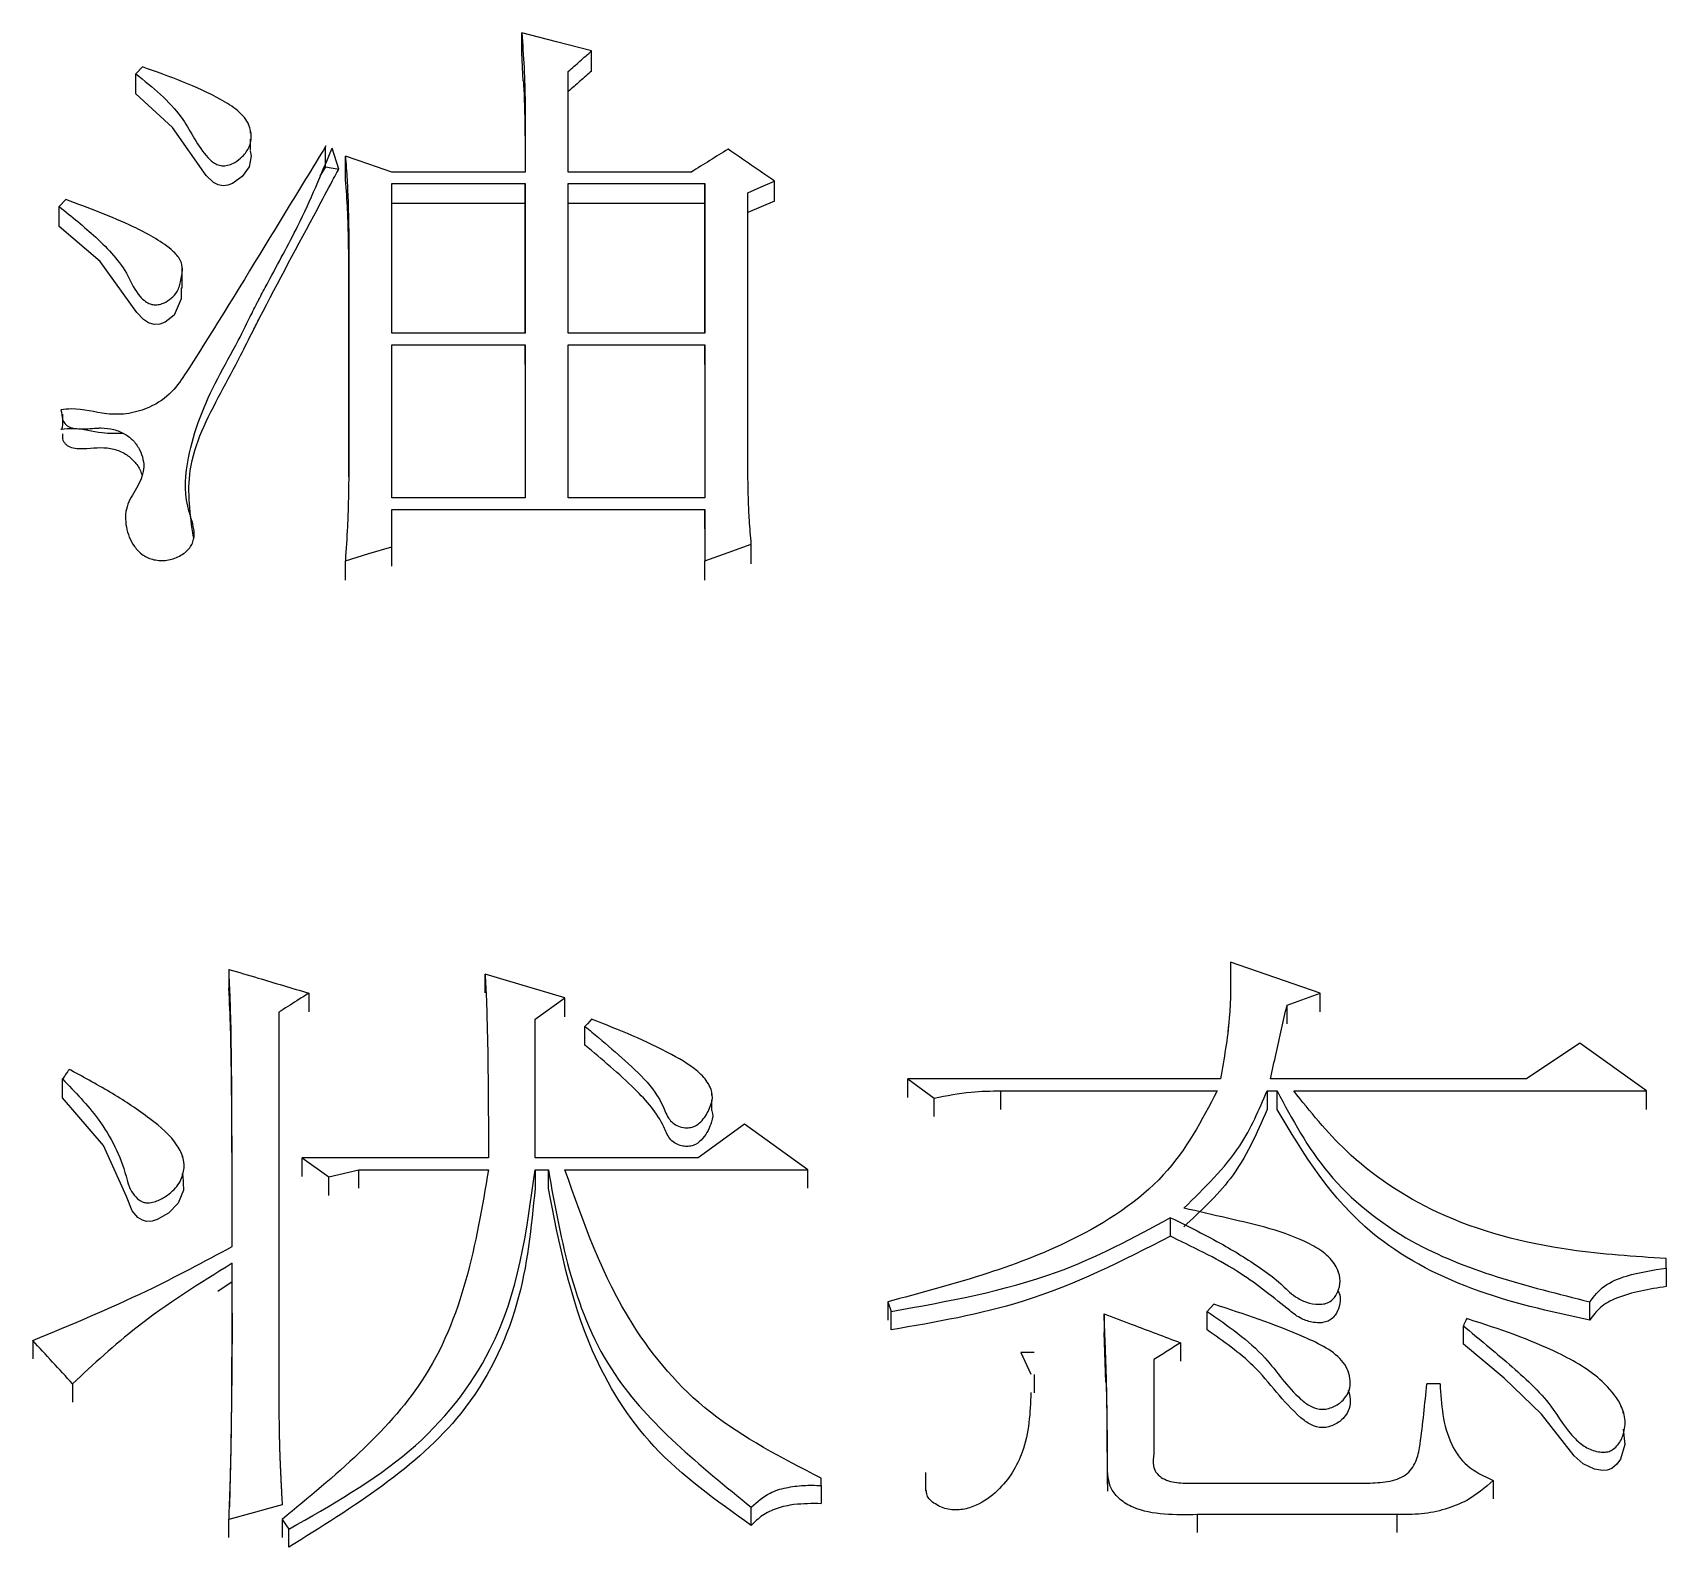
# Model space of a CAD drawing. Header units: millimetres. Extents: x 1890 to 4327, y 775 to 2498.
# Drawn here: x 2452.57 to 2457.88, y 2257.05 to 2261.98 of the extents above; entities that cross this region are included whole.
import ezdxf

# ---------------------------------------------------------------- set-up
doc = ezdxf.new("R2010")
doc.units = ezdxf.units.MM

msp = doc.modelspace()

# ---------------------------------------------------------------- linework, layer by layer
at = {"color": 7, "linetype": 'Continuous', "lineweight": 25}
for p, q in [((2454.1575, 2261.9124), (2454.1575, 2261.9779)), ((2452.9243, 2261.8668), (2452.9027, 2261.8445)), ((2454.1619, 2261.8207), (2454.1575, 2261.9124)), ((2454.3846, 2261.8533), (2454.3846, 2261.9187)), ((2452.9027, 2261.7793), (2452.9027, 2261.8445)), ((2454.3089, 2261.5248), (2454.3089, 2261.8519)), ((2453.2759, 2261.6513), (2453.2759, 2261.6607)), ((2453.2758, 2261.5957), (2453.2759, 2261.6315)), ((2453.5625, 2261.5344), (2453.5409, 2261.603)), ((2453.5841, 2261.5121), (2453.5841, 2261.577)), ((2453.5192, 2261.5418), (2453.5007, 2261.5115)), ((2453.5192, 2261.5418), (2453.5625, 2261.5344)), ((2454.1683, 2261.5248), (2453.7356, 2261.5248)), ((2454.7091, 2261.5248), (2454.3089, 2261.5248)), ((2454.9796, 2261.4302), (2454.9796, 2261.495)), ((2453.7356, 2261.4876), (2454.1683, 2261.4876)), ((2453.7356, 2261.0012), (2453.7356, 2261.4876)), ((2454.1683, 2261.4876), (2454.1683, 2261.0012)), ((2454.1683, 2261.4228), (2454.1683, 2261.4876)), ((2454.3089, 2261.4876), (2454.7524, 2261.4876)), ((2454.3089, 2261.0012), (2454.3089, 2261.4876)), ((2454.7524, 2261.4876), (2454.7524, 2261.0012)), ((2454.7524, 2261.4228), (2454.7524, 2261.4876)), ((2454.893, 2260.5266), (2454.893, 2261.4577)), ((2452.6755, 2261.4354), (2452.6538, 2261.413)), ((2452.6538, 2261.3483), (2452.6538, 2261.413)), ((2454.1683, 2261.4228), (2453.7356, 2261.4228)), ((2454.1683, 2261.0012), (2454.1683, 2261.4228)), ((2454.7524, 2261.4228), (2454.3089, 2261.4228)), ((2454.7524, 2261.0012), (2454.7524, 2261.4228)), ((2454.9796, 2261.4302), (2454.893, 2261.393)), ((2453.595, 2261.3234), (2453.595, 2260.5342)), ((2453.595, 2261.3234), (2453.595, 2261.2588)), ((2453.595, 2260.5342), (2453.595, 2261.2588)), ((2453.054, 2261.1476), (2453.054, 2261.2124)), ((2454.1683, 2261.0012), (2453.7356, 2261.0012)), ((2453.7356, 2260.9637), (2454.1683, 2260.9637)), ((2453.7356, 2260.4661), (2453.7356, 2260.9637)), ((2454.1683, 2260.9637), (2454.1683, 2260.4661)), ((2454.1683, 2260.8996), (2454.1683, 2260.9637)), ((2454.7524, 2261.0012), (2454.3089, 2261.0012)), ((2454.3089, 2260.9637), (2454.7524, 2260.9637)), ((2454.3089, 2260.4661), (2454.3089, 2260.9637)), ((2454.7524, 2260.9637), (2454.7524, 2260.4661)), ((2454.7524, 2260.8996), (2454.7524, 2260.9637)), ((2452.6647, 2260.7273), (2452.6647, 2260.7379)), ((2454.1683, 2260.4661), (2453.7356, 2260.4661)), ((2454.7524, 2260.4661), (2454.3089, 2260.4661)), ((2453.7356, 2260.4283), (2454.7524, 2260.4283)), ((2453.7356, 2260.3071), (2453.7356, 2260.4283)), ((2454.7524, 2260.4283), (2454.7524, 2260.2616)), ((2454.7524, 2260.365), (2454.7524, 2260.4283)), ((2453.7356, 2260.244), (2453.7356, 2260.3071)), ((2454.9039, 2260.2515), (2454.9039, 2260.3147)), ((2453.5841, 2260.1985), (2453.5841, 2260.2616)), ((2454.7524, 2260.1985), (2454.7524, 2260.2616)), ((2456.7536, 2258.8557), (2456.4616, 2258.9561)), ((2453.2056, 2258.933), (2453.2056, 2258.8718)), ((2454.2981, 2258.8403), (2454.0385, 2258.9175)), ((2454.0385, 2258.8563), (2454.0385, 2258.9175)), ((2453.4652, 2258.8557), (2453.4652, 2258.7946)), ((2454.2007, 2258.7707), (2454.2981, 2258.8403)), ((2454.2981, 2258.7792), (2454.2981, 2258.8403)), ((2456.6455, 2258.8171), (2456.7536, 2258.8557)), ((2456.7536, 2258.7946), (2456.7536, 2258.8557)), ((2453.3678, 2258.7939), (2453.3678, 2257.5781)), ((2456.6455, 2258.756), (2456.6455, 2258.8171)), ((2454.2007, 2258.3207), (2454.2007, 2258.7707)), ((2454.3631, 2258.6863), (2454.3631, 2258.7475)), ((2456.4545, 2258.7467), (2456.4527, 2258.7262)), ((2457.5974, 2258.6933), (2457.4243, 2258.577)), ((2457.8137, 2258.5382), (2457.5974, 2258.6933)), ((2452.6647, 2258.5159), (2452.6647, 2258.577)), ((2455.4123, 2258.577), (2455.4988, 2258.5149)), ((2456.4291, 2258.577), (2455.4123, 2258.577)), ((2455.4123, 2258.5163), (2455.4123, 2258.577)), ((2457.4243, 2258.577), (2456.5914, 2258.577)), ((2454.7755, 2258.5239), (2454.7755, 2258.535)), ((2455.7152, 2258.5382), (2456.4183, 2258.5382)), ((2455.7152, 2258.4775), (2455.7152, 2258.5382)), ((2456.5806, 2258.5382), (2456.613, 2258.5382)), ((2456.5806, 2258.5382), (2456.5806, 2258.4775)), ((2456.613, 2258.4775), (2456.613, 2258.5382)), ((2456.6671, 2258.5382), (2457.8137, 2258.5382)), ((2457.8137, 2258.4775), (2457.8137, 2258.5382)), ((2454.7755, 2258.474), (2454.7755, 2258.5095)), ((2455.4988, 2258.4543), (2455.4988, 2258.5149)), ((2454.8822, 2258.4295), (2454.7308, 2258.3206)), ((2455.0878, 2258.2817), (2454.8822, 2258.4295)), ((2453.0548, 2258.3227), (2453.0548, 2258.3263)), ((2453.4435, 2258.3207), (2453.5301, 2258.2584)), ((2454.0493, 2258.3207), (2453.4435, 2258.3207)), ((2453.4435, 2258.2603), (2453.4435, 2258.3207)), ((2454.7308, 2258.3206), (2454.2007, 2258.3207)), ((2453.0548, 2258.2655), (2453.0548, 2258.2691)), ((2453.5301, 2258.2584), (2453.6274, 2258.2817)), ((2453.5301, 2258.1981), (2453.5301, 2258.2584)), ((2453.6274, 2258.2817), (2454.0493, 2258.2817)), ((2453.6274, 2258.2214), (2453.6274, 2258.2817)), ((2454.2007, 2258.2817), (2454.244, 2258.2817)), ((2454.2007, 2258.2817), (2454.2007, 2258.2214)), ((2454.244, 2258.2214), (2454.244, 2258.2817)), ((2454.2981, 2258.2817), (2455.0878, 2258.2817)), ((2455.0878, 2258.2214), (2455.0878, 2258.2817)), ((2456.2668, 2258.0655), (2456.2668, 2258.126)), ((2457.8786, 2257.9619), (2457.8786, 2257.9932)), ((2453.2164, 2257.9719), (2453.2164, 2257.9751)), ((2456.8124, 2257.945), (2456.8124, 2257.9513)), ((2457.8786, 2257.9619), (2457.8786, 2257.902)), ((2453.2164, 2257.9173), (2453.1695, 2257.8859)), ((2455.3474, 2257.8524), (2455.3582, 2257.8211)), ((2455.3474, 2257.8524), (2455.3474, 2257.7927)), ((2456.4075, 2257.8446), (2456.3858, 2257.8211)), ((2457.6299, 2257.7927), (2457.6299, 2257.8524)), ((2455.3582, 2257.7614), (2455.3582, 2257.8211)), ((2456.0505, 2257.8133), (2456.0505, 2257.7536)), ((2452.5675, 2257.727), (2452.5675, 2257.6674)), ((2456.0568, 2257.591), (2456.0505, 2257.7532)), ((2457.2188, 2257.7142), (2457.2188, 2257.7742)), ((2455.7799, 2257.6879), (2455.8131, 2257.6171)), ((2455.8234, 2257.6879), (2455.7799, 2257.6879)), ((2456.2993, 2257.7193), (2456.2993, 2257.6597)), ((2456.2128, 2257.6644), (2456.2128, 2257.3579)), ((2456.8436, 2257.6279), (2456.8436, 2257.629)), ((2452.6971, 2257.586), (2452.6971, 2257.5266)), ((2455.8249, 2257.5566), (2455.8249, 2257.6161)), ((2457.1431, 2257.5859), (2457.0998, 2257.5859)), ((2457.738, 2257.4903), (2457.7381, 2257.498)), ((2456.0613, 2257.2595), (2456.0613, 2257.3185)), ((2455.131, 2257.2555), (2455.131, 2257.2791)), ((2455.131, 2257.2555), (2455.131, 2257.1965)), ((2455.4706, 2257.2975), (2455.4706, 2257.2385)), ((2456.0613, 2257.2591), (2456.0613, 2257.2742)), ((2456.0614, 2257.2965), (2456.0614, 2257.2371)), ((2456.3426, 2257.2634), (2456.9159, 2257.2634)), ((2457.3162, 2257.2713), (2457.3162, 2257.2123)), ((2453.2056, 2257.0862), (2453.2056, 2257.1451)), ((2453.3786, 2257.1451), (2453.4003, 2257.1135)), ((2453.3786, 2257.1451), (2453.3786, 2257.0862)), ((2453.3786, 2257.1451), (2453.3786, 2257.1335)), ((2454.9039, 2257.1256), (2454.9039, 2257.1845)), ((2457.0024, 2257.1608), (2456.3534, 2257.1608)), ((2456.3534, 2257.1608), (2456.3534, 2257.102)), ((2457.0024, 2257.1608), (2457.0024, 2257.102))]:
    msp.add_line(p, q, dxfattribs=at)
at = {"color": 7, "linetype": 'Continuous', "lineweight": 25, "flags": 128}
for points in [[(2454.3846, 2261.9187), (2454.271, 2261.9483), (2454.1575, 2261.9779)], [(2453.2743, 2261.5943), (2453.2778, 2261.5765), (2453.2711, 2261.542), (2453.2489, 2261.5104), (2453.2166, 2261.4874), (2453.2019, 2261.482), (2453.1871, 2261.4802), (2453.1708, 2261.4832), (2453.1556, 2261.4908), (2453.1313, 2261.5133), (2453.0221, 2261.6698), (2452.9027, 2261.7793), (2452.9027, 2261.7793)], [(2453.5192, 2261.5418), (2453.5192, 2261.571), (2453.5192, 2261.5889), (2453.5192, 2261.6068)], [(2453.7356, 2261.5248), (2453.6599, 2261.5509), (2453.5841, 2261.577)], [(2454.893, 2261.4577), (2454.9363, 2261.4764), (2454.9796, 2261.495)], [(2453.0498, 2261.1484), (2453.0503, 2261.1132), (2453.0274, 2261.0593), (2452.998, 2261.0371), (2452.9804, 2261.0305), (2452.9626, 2261.0289), (2452.9439, 2261.0343), (2452.9273, 2261.0455), (2452.9066, 2261.0687), (2452.7868, 2261.2343), (2452.6538, 2261.3483), (2452.6538, 2261.3483)], [(2453.5841, 2260.2616), (2453.6599, 2260.2844), (2453.7356, 2260.3071)], [(2454.7524, 2260.2616), (2454.8281, 2260.2882), (2454.9039, 2260.3147)], [(2454.3847, 2258.7707), (2454.3792, 2258.7648), (2454.3711, 2258.7562), (2454.3631, 2258.7475)], [(2453.0544, 2258.2651), (2453.0555, 2258.2631), (2453.0579, 2258.2148), (2453.0403, 2258.1728), (2453.0086, 2258.141), (2452.9725, 2258.1201), (2452.9555, 2258.1149), (2452.937, 2258.1139), (2452.9241, 2258.1173), (2452.9096, 2258.1263), (2452.8908, 2258.1481), (2452.8723, 2258.1943), (2452.7982, 2258.36), (2452.6646, 2258.516), (2452.6646, 2258.516)], [(2456.3858, 2257.7614), (2456.3858, 2257.783), (2456.3858, 2257.802), (2456.3858, 2257.8211)], [(2457.738, 2257.4381), (2457.7442, 2257.3891), (2457.7297, 2257.3414), (2457.7181, 2257.3246), (2457.7012, 2257.3108), (2457.6868, 2257.3055), (2457.671, 2257.3042), (2457.6452, 2257.3087), (2457.6082, 2257.3258), (2457.5786, 2257.3521), (2457.4726, 2257.4874), (2457.3513, 2257.6041), (2457.2189, 2257.7142), (2457.2189, 2257.7142)], [(2453.3786, 2257.1924), (2453.3313, 2257.1795), (2453.2839, 2257.1665), (2453.2056, 2257.1451)], [(2453.4003, 2257.0547), (2453.4003, 2257.0808), (2453.4003, 2257.0972), (2453.4003, 2257.1135)]]:
    msp.add_lwpolyline(points, dxfattribs=at)
at = {"color": 7, "linetype": 'Continuous', "lineweight": 25}
for points, knots in [([(2454.1575, 2261.9779), (2454.1602, 2261.9403), (2454.1633, 2261.8979), (2454.1654, 2261.8532), (2454.1659, 2261.8414), (2454.1664, 2261.8296), (2454.1669, 2261.8154), (2454.1673, 2261.8013), (2454.1677, 2261.7871), (2454.168, 2261.7729), (2454.1683, 2261.7588), (2454.1686, 2261.7446), (2454.1688, 2261.7304), (2454.1689, 2261.7163), (2454.169, 2261.7021), (2454.1691, 2261.6879), (2454.1691, 2261.6737), (2454.1691, 2261.6595), (2454.1691, 2261.6453), (2454.1691, 2261.6311), (2454.169, 2261.6193), (2454.169, 2261.6098), (2454.1689, 2261.6027), (2454.1689, 2261.5956), (2454.1688, 2261.5885), (2454.1688, 2261.5814), (2454.1687, 2261.5743), (2454.1687, 2261.5672), (2454.1686, 2261.5601), (2454.1685, 2261.553), (2454.1685, 2261.5459), (2454.1684, 2261.5365), (2454.1683, 2261.5295), (2454.1683, 2261.5248)], [0, 0, 0, 0, 0.250151, 0.281419, 0.297053, 0.328322, 0.35959, 0.390858, 0.422126, 0.453395, 0.484663, 0.515931, 0.5472, 0.578468, 0.609736, 0.641004, 0.672273, 0.703541, 0.734809, 0.766077, 0.797346, 0.81298, 0.828614, 0.844248, 0.859882, 0.875516, 0.891151, 0.906785, 0.922419, 0.938053, 0.953687, 0.969321, 1, 1, 1, 1]), ([(2452.9027, 2261.8445), (2452.9577, 2261.8001), (2453.0552, 2261.7214), (2453.1018, 2261.6081), (2453.1495, 2261.5583), (2453.1699, 2261.5476), (2453.1879, 2261.5439), (2453.2071, 2261.5476), (2453.2285, 2261.5579), (2453.2528, 2261.5769), (2453.2738, 2261.606), (2453.2799, 2261.6419), (2453.2723, 2261.6839), (2453.2364, 2261.7265), (2453.1229, 2261.796), (2453.0123, 2261.8354), (2452.9243, 2261.8668)], [0, 0, 0, 0, 0.207529, 0.367373, 0.400836, 0.41667, 0.431354, 0.448141, 0.466694, 0.497248, 0.538464, 0.578549, 0.619959, 0.682144, 0.746848, 1, 1, 1, 1]), ([(2454.3089, 2261.8519), (2454.3215, 2261.8631), (2454.3468, 2261.8853), (2454.372, 2261.9075), (2454.3846, 2261.9187)], [0, 0, 0, 0, 0.5000004, 1, 1, 1, 1]), ([(2454.1638, 2261.821), (2454.1635, 2261.8205), (2454.1632, 2261.8198), (2454.1651, 2261.7761), (2454.1679, 2261.6846), (2454.1683, 2261.6061), (2454.1684, 2261.5597), (2454.1684, 2261.5477), (2454.1684, 2261.5485), (2454.1684, 2261.5487)], [0, 0, 0, 0, 0.0810768, 0.1174488, 0.5565368, 0.7543349, 0.8942705, 0.9630501, 1, 1, 1, 1]), ([(2454.3846, 2261.8533), (2454.372, 2261.8422), (2454.3468, 2261.82), (2454.3215, 2261.7978), (2454.3089, 2261.7866)], [0, 0, 0, 0, 0.499998, 1, 1, 1, 1]), ([(2453.521, 2261.6098), (2453.4989, 2261.5738), (2453.3885, 2261.3935), (2453.2388, 2261.1474), (2453.0952, 2260.9162), (2453.0234, 2260.8077), (2452.957, 2260.7603), (2452.881, 2260.7373), (2452.7927, 2260.7356), (2452.7208, 2260.7593), (2452.6707, 2260.753), (2452.6592, 2260.7515)], [0, 0, 0, 0, 0.101091, 0.505417, 0.686144, 0.747623, 0.809949, 0.856214, 0.902538, 0.977672, 1, 1, 1, 1]), ([(2452.6647, 2260.7379), (2452.6641, 2260.7326), (2452.6629, 2260.7219), (2452.6697, 2260.7094), (2452.6777, 2260.7009), (2452.6888, 2260.6943), (2452.7128, 2260.6886), (2452.7433, 2260.6903), (2452.7709, 2260.6922), (2452.7987, 2260.6936), (2452.8315, 2260.6897), (2452.8682, 2260.6745), (2452.8972, 2260.6512), (2452.9165, 2260.6225), (2452.9276, 2260.5911), (2452.9307, 2260.5479), (2452.906, 2260.4966), (2452.8677, 2260.4381), (2452.8682, 2260.3704), (2452.889, 2260.3159), (2452.9192, 2260.2833), (2452.9428, 2260.2702), (2452.962, 2260.2642), (2452.9826, 2260.2615), (2453.004, 2260.2626), (2453.025, 2260.2676), (2453.0446, 2260.276), (2453.0621, 2260.2867), (2453.0758, 2260.2997), (2453.0857, 2260.3147), (2453.0972, 2260.3472), (2453.0858, 2260.39), (2453.0588, 2260.4757), (2453.0712, 2260.6352), (2453.1434, 2260.8137), (2453.2311, 2260.9652), (2453.2697, 2261.0452), (2453.29, 2261.0854), (2453.296, 2261.0974), (2453.298, 2261.1013), (2453.2996, 2261.1042), (2453.3026, 2261.11), (2453.3138, 2261.1312), (2453.3564, 2261.2122), (2453.4452, 2261.3705), (2453.5059, 2261.5181), (2453.5409, 2261.603)], [0, 0, 0, 0, 0.00737, 0.015009, 0.018555, 0.022128, 0.030111, 0.045178, 0.055064, 0.060343, 0.075509, 0.090437, 0.104896, 0.120548, 0.135595, 0.150698, 0.180779, 0.211233, 0.242231, 0.273349, 0.290015, 0.297441, 0.304692, 0.312416, 0.319982, 0.327794, 0.336224, 0.34425, 0.351944, 0.359644, 0.367692, 0.398957, 0.418859, 0.492604, 0.619034, 0.682459, 0.727701, 0.740175, 0.743874, 0.745883, 0.74615, 0.748384, 0.7547, 0.77878, 0.872725, 1, 1, 1, 1]), ([(2453.5841, 2261.577), (2453.5861, 2261.5514), (2453.5899, 2261.5001), (2453.5937, 2261.4156), (2453.5945, 2261.3566), (2453.595, 2261.3234)], [0, 0, 0, 0, 0.303893, 0.607799, 1, 1, 1, 1]), ([(2454.8281, 2261.5993), (2454.8083, 2261.5869), (2454.7686, 2261.5621), (2454.729, 2261.5373), (2454.7091, 2261.5248)], [0, 0, 0, 0, 0.5, 1, 1, 1, 1]), ([(2454.9796, 2261.495), (2454.9543, 2261.5124), (2454.9038, 2261.5472), (2454.8534, 2261.5819), (2454.8281, 2261.5993)], [0, 0, 0, 0, 0.499999, 1, 1, 1, 1]), ([(2453.09, 2260.3381), (2453.0797, 2260.411), (2453.057, 2260.5728), (2453.1571, 2260.7675), (2453.237, 2260.9146), (2453.2773, 2260.9964), (2453.3592, 2261.1557), (2453.447, 2261.3181), (2453.5305, 2261.475), (2453.553, 2261.5169), (2453.5596, 2261.5292), (2453.5618, 2261.533), (2453.5625, 2261.5344)], [0, 0, 0, 0, 0.170464, 0.377976, 0.481664, 0.549904, 0.585303, 0.888417, 0.96815, 0.99006, 0.996526, 1, 1, 1, 1]), ([(2453.595, 2261.2588), (2453.5946, 2261.2845), (2453.5938, 2261.336), (2453.591, 2261.4205), (2453.5866, 2261.4791), (2453.5841, 2261.5121)], [0, 0, 0, 0, 0.304283, 0.608582, 1, 1, 1, 1]), ([(2452.6538, 2261.413), (2452.6943, 2261.3803), (2452.779, 2261.3117), (2452.8708, 2261.2133), (2452.9013, 2261.1339), (2452.9315, 2261.1054), (2452.9474, 2261.0963), (2452.9616, 2261.0927), (2452.9772, 2261.0934), (2452.9974, 2261.0999), (2453.0195, 2261.1141), (2453.0416, 2261.1391), (2453.05, 2261.1747), (2453.0571, 2261.2108), (2453.0464, 2261.2464), (2452.9955, 2261.2957), (2452.8708, 2261.3626), (2452.7495, 2261.4078), (2452.6755, 2261.4353)], [0, 0, 0, 0, 0.145124, 0.304252, 0.383323, 0.40611, 0.420719, 0.431527, 0.442364, 0.458238, 0.484495, 0.512276, 0.553409, 0.599258, 0.628708, 0.668116, 0.797317, 1, 1, 1, 1]), ([(2452.6592, 2260.7515), (2452.6612, 2260.7413), (2452.6647, 2260.7235), (2452.6649, 2260.7028), (2452.663, 2260.6919), (2452.6612, 2260.6888), (2452.6601, 2260.688), (2452.6596, 2260.6878), (2452.6593, 2260.6877), (2452.6592, 2260.6877)], [0, 0, 0, 0, 0.493604, 0.861876, 0.955662, 0.982084, 0.991539, 0.995796, 1, 1, 1, 1]), ([(2452.863, 2260.6747), (2452.8396, 2260.6745), (2452.7844, 2260.6739), (2452.7179, 2260.6944), (2452.6727, 2260.6892), (2452.6592, 2260.6877)], [0, 0, 0, 0, 0.339873, 0.802206, 1, 1, 1, 1]), ([(2452.6647, 2260.674), (2452.6641, 2260.6684), (2452.6629, 2260.6571), (2452.6706, 2260.644), (2452.6797, 2260.6357), (2452.692, 2260.6293), (2452.7325, 2260.6222), (2452.7841, 2260.6334), (2452.8422, 2260.6231), (2452.8786, 2260.6042), (2452.905, 2260.5774), (2452.9187, 2260.5557), (2452.9214, 2260.5431), (2452.9216, 2260.5419)], [0, 0, 0, 0, 0.061337, 0.123567, 0.151718, 0.180699, 0.247393, 0.495687, 0.618225, 0.741474, 0.859447, 0.986915, 1, 1, 1, 1]), ([(2453.595, 2260.5342), (2453.5947, 2260.5072), (2453.594, 2260.4532), (2453.5906, 2260.3623), (2453.5865, 2260.2984), (2453.5841, 2260.2616)], [0, 0, 0, 0, 0.297543, 0.595099, 1, 1, 1, 1]), ([(2454.9039, 2260.3147), (2454.9015, 2260.3407), (2454.8972, 2260.3891), (2454.8942, 2260.4597), (2454.8934, 2260.5043), (2454.893, 2260.5266)], [0, 0, 0, 0, 0.368696, 0.68428, 1, 1, 1, 1]), ([(2456.4616, 2258.9561), (2456.4622, 2258.8954), (2456.4633, 2258.8017), (2456.4463, 2258.6754), (2456.4348, 2258.6098), (2456.4291, 2258.577)], [0, 0, 0, 0, 0.4788373, 0.7392205, 1, 1, 1, 1]), ([(2453.2164, 2258.0322), (2453.2163, 2258.0822), (2453.2162, 2258.1385), (2453.2161, 2258.1977), (2453.2161, 2258.2133), (2453.2161, 2258.2258), (2453.216, 2258.2414), (2453.216, 2258.257), (2453.2159, 2258.2819), (2453.2159, 2258.3068), (2453.2157, 2258.338), (2453.2157, 2258.3629), (2453.2155, 2258.394), (2453.2154, 2258.4189), (2453.2152, 2258.4624), (2453.2149, 2258.506), (2453.2146, 2258.5681), (2453.2137, 2258.6559), (2453.2126, 2258.7439), (2453.2105, 2258.8133), (2453.2096, 2258.8385), (2453.2088, 2258.8574), (2453.2082, 2258.8731), (2453.2076, 2258.8857), (2453.2071, 2258.8983), (2453.2064, 2258.9141), (2453.2058, 2258.9267), (2453.2056, 2258.933)], [0, 0, 0, 0, 0.165615, 0.186317, 0.196668, 0.21737, 0.227722, 0.248424, 0.269126, 0.31053, 0.331232, 0.372636, 0.393338, 0.434742, 0.455444, 0.538253, 0.579657, 0.662465, 0.831215, 0.873409, 0.894506, 0.915603, 0.9367, 0.947248, 0.957797, 0.978898, 1, 1, 1, 1]), ([(2453.2056, 2258.933), (2453.2371, 2258.9236), (2453.2961, 2258.9061), (2453.3826, 2258.8803), (2453.4376, 2258.8639), (2453.4652, 2258.8557)], [0, 0, 0, 0, 0.364009, 0.682004, 1, 1, 1, 1]), ([(2454.0385, 2258.9175), (2454.04, 2258.8901), (2454.0422, 2258.849), (2454.0451, 2258.7529), (2454.0472, 2258.6567), (2454.048, 2258.5706), (2454.0483, 2258.5379), (2454.0484, 2258.5293), (2454.0484, 2258.5207), (2454.0485, 2258.5103), (2454.0486, 2258.5), (2454.0486, 2258.4914), (2454.0487, 2258.4828), (2454.0488, 2258.4741), (2454.0488, 2258.4638), (2454.0489, 2258.4535), (2454.0489, 2258.4431), (2454.049, 2258.4345), (2454.049, 2258.4259), (2454.049, 2258.4172), (2454.0491, 2258.4069), (2454.0491, 2258.3983), (2454.0491, 2258.3914), (2454.0491, 2258.3862), (2454.0491, 2258.381), (2454.0492, 2258.3758), (2454.0492, 2258.3707), (2454.0492, 2258.3655), (2454.0492, 2258.3603), (2454.0492, 2258.3551), (2454.0492, 2258.3499), (2454.0492, 2258.3448), (2454.0493, 2258.3404), (2454.0493, 2258.3361), (2454.0493, 2258.3298), (2454.0493, 2258.3244), (2454.0493, 2258.3207)], [0, 0, 0, 0, 0.138343, 0.207516, 0.484205, 0.622549, 0.639842, 0.648489, 0.665782, 0.683074, 0.700367, 0.71766, 0.726307, 0.7436, 0.760893, 0.778185, 0.795478, 0.812771, 0.821418, 0.838711, 0.856004, 0.873296, 0.881943, 0.890589, 0.899236, 0.907882, 0.916529, 0.925175, 0.933822, 0.942468, 0.951115, 0.959761, 0.968407, 0.972731, 0.981377, 1, 1, 1, 1]), ([(2453.2163, 2258.0322), (2453.2162, 2258.0621), (2453.2161, 2258.1419), (2453.2158, 2258.2715), (2453.2153, 2258.3773), (2453.2149, 2258.4456), (2453.2147, 2258.4767), (2453.2144, 2258.5512), (2453.2131, 2258.6381), (2453.2108, 2258.7573), (2453.2076, 2258.8267), (2453.2056, 2258.8715)], [0, 0, 0, 0, 0.106229, 0.28391, 0.461592, 0.483802, 0.528222, 0.572642, 0.750327, 0.839168, 1, 1, 1, 1]), ([(2453.4652, 2258.8557), (2453.4521, 2258.8474), (2453.4293, 2258.8329), (2453.3968, 2258.8123), (2453.3775, 2258.8), (2453.3678, 2258.7939)], [0, 0, 0, 0, 0.404151, 0.702075, 1, 1, 1, 1]), ([(2456.5914, 2258.577), (2456.5976, 2258.6046), (2456.6097, 2258.6584), (2456.6277, 2258.7385), (2456.6395, 2258.7909), (2456.6455, 2258.8171)], [0, 0, 0, 0, 0.344184, 0.672092, 1, 1, 1, 1]), ([(2454.3631, 2258.7475), (2454.3705, 2258.7415), (2454.4075, 2258.7113), (2454.5005, 2258.6308), (2454.6017, 2258.5398), (2454.6302, 2258.4518), (2454.6519, 2258.4301), (2454.6716, 2258.4208), (2454.6923, 2258.4173), (2454.7114, 2258.4195), (2454.7292, 2258.4275), (2454.751, 2258.4479), (2454.7682, 2258.4785), (2454.7806, 2258.5159), (2454.7711, 2258.5553), (2454.7301, 2258.6078), (2454.6391, 2258.6611), (2454.5188, 2258.719), (2454.4295, 2258.7534), (2454.3847, 2258.7707)], [0, 0, 0, 0, 0.025946, 0.129765, 0.338783, 0.385933, 0.404152, 0.422428, 0.440778, 0.454644, 0.468541, 0.48998, 0.535407, 0.570955, 0.607001, 0.655235, 0.757864, 0.878395, 1, 1, 1, 1]), ([(2454.7753, 2258.4736), (2454.7755, 2258.4733), (2454.7807, 2258.462), (2454.7734, 2258.429), (2454.7558, 2258.3919), (2454.7286, 2258.3654), (2454.7072, 2258.3577), (2454.6893, 2258.3569), (2454.6708, 2258.3604), (2454.6527, 2258.3688), (2454.6319, 2258.3886), (2454.6091, 2258.4551), (2454.5156, 2258.5594), (2454.4186, 2258.6401), (2454.3631, 2258.6863)], [0, 0, 0, 0, 0.001631, 0.062853, 0.163889, 0.211021, 0.234976, 0.258905, 0.283733, 0.31285, 0.343972, 0.415614, 0.666074, 1, 1, 1, 1]), ([(2452.6646, 2258.577), (2452.7054, 2258.5347), (2452.7969, 2258.4397), (2452.8592, 2258.3154), (2452.8777, 2258.2326), (2452.8904, 2258.2079), (2452.9033, 2258.1909), (2452.9198, 2258.1792), (2452.9334, 2258.1742), (2452.9497, 2258.1737), (2452.9734, 2258.1796), (2453.007, 2258.1981), (2453.0432, 2258.2305), (2453.0609, 2258.275), (2453.0598, 2258.3198), (2453.0288, 2258.3823), (2452.9462, 2258.4531), (2452.8266, 2258.5315), (2452.7354, 2258.5813), (2452.6881, 2258.6071), (2452.6863, 2258.608)], [0, 0, 0, 0, 0.148093, 0.332862, 0.364698, 0.380614, 0.406973, 0.418965, 0.429085, 0.43924, 0.454283, 0.483092, 0.528609, 0.572041, 0.609672, 0.651115, 0.755731, 0.873051, 0.995164, 1, 1, 1, 1]), ([(2452.6863, 2258.608), (2452.6845, 2258.6054), (2452.6799, 2258.5989), (2452.6727, 2258.5885), (2452.6674, 2258.5808), (2452.6647, 2258.577)], [0, 0, 0, 0, 0.2564518, 0.6282259, 1, 1, 1, 1]), ([(2456.4183, 2258.5382), (2456.3686, 2258.4426), (2456.2675, 2258.2479), (2455.8862, 2257.9961), (2455.5533, 2257.9073), (2455.3474, 2257.8524)], [0, 0, 0, 0, 0.2692448, 0.5481753, 1, 1, 1, 1]), ([(2455.4988, 2258.5149), (2455.5386, 2258.5227), (2455.6097, 2258.5365), (2455.6829, 2258.5377), (2455.7152, 2258.5382)], [0, 0, 0, 0, 0.558835, 1, 1, 1, 1]), ([(2456.3101, 2258.1571), (2456.3768, 2258.222), (2456.4953, 2258.337), (2456.5547, 2258.4771), (2456.5806, 2258.5382)], [0, 0, 0, 0, 0.563817, 1, 1, 1, 1]), ([(2456.613, 2258.5382), (2456.6622, 2258.4459), (2456.762, 2258.2588), (2457.0978, 2257.9851), (2457.4265, 2257.9031), (2457.6299, 2257.8524)], [0, 0, 0, 0, 0.270771, 0.548729, 1, 1, 1, 1]), ([(2457.8786, 2257.9932), (2457.7744, 2257.9998), (2457.5182, 2258.0159), (2457.142, 2258.1146), (2456.8441, 2258.3168), (2456.7207, 2258.4711), (2456.6671, 2258.5382)], [0, 0, 0, 0, 0.214752, 0.527903, 0.794745, 1, 1, 1, 1]), ([(2456.5806, 2258.4772), (2456.5467, 2258.3994), (2456.4856, 2258.2593), (2456.3641, 2258.1467), (2456.3101, 2258.0966)], [0, 0, 0, 0, 0.555147, 1, 1, 1, 1]), ([(2457.6299, 2257.7923), (2457.4996, 2257.8211), (2457.2424, 2257.8778), (2456.845, 2258.0925), (2456.7001, 2258.3328), (2456.613, 2258.4772)], [0, 0, 0, 0, 0.290646, 0.573901, 1, 1, 1, 1]), ([(2454.0493, 2258.2817), (2454.0082, 2258.0402), (2453.9339, 2257.6033), (2453.5502, 2257.2867), (2453.3786, 2257.1451)], [0, 0, 0, 0, 0.552698, 1, 1, 1, 1]), ([(2453.4003, 2257.1135), (2453.5383, 2257.1916), (2453.8103, 2257.3453), (2454.1307, 2257.7513), (2454.1743, 2258.0817), (2454.2007, 2258.2817)], [0, 0, 0, 0, 0.289357, 0.569882, 1, 1, 1, 1]), ([(2454.244, 2258.2817), (2454.2858, 2258.0475), (2454.3612, 2257.6244), (2454.7364, 2257.3203), (2454.9039, 2257.1845)], [0, 0, 0, 0, 0.55346, 1, 1, 1, 1]), ([(2455.131, 2257.2791), (2455.0041, 2257.3443), (2454.7537, 2257.4728), (2454.4573, 2257.826), (2454.3582, 2258.1098), (2454.2981, 2258.2817)], [0, 0, 0, 0, 0.288413, 0.568681, 1, 1, 1, 1]), ([(2454.2007, 2258.2211), (2454.1886, 2258.0951), (2454.1642, 2257.842), (2453.9487, 2257.3966), (2453.6098, 2257.1851), (2453.4003, 2257.0544)], [0, 0, 0, 0, 0.2743384, 0.5515004, 1, 1, 1, 1]), ([(2454.9039, 2257.1253), (2454.7909, 2257.2058), (2454.5678, 2257.3647), (2454.3357, 2257.7496), (2454.2787, 2258.0429), (2454.244, 2258.2211)], [0, 0, 0, 0, 0.287076, 0.566904, 1, 1, 1, 1]), ([(2456.2668, 2258.1259), (2456.3248, 2258.0973), (2456.4291, 2258.0459), (2456.5471, 2257.972), (2456.6245, 2257.9146), (2456.6632, 2257.8722), (2456.7076, 2257.8497), (2456.7417, 2257.843), (2456.7687, 2257.8454), (2456.787, 2257.8531), (2456.8033, 2257.869), (2456.8161, 2257.895), (2456.8204, 2257.9298), (2456.8059, 2257.9709), (2456.7721, 2258.0104), (2456.6597, 2258.0771), (2456.4959, 2258.1138), (2456.3573, 2258.1461), (2456.3101, 2258.1571)], [0, 0, 0, 0, 0.1508023, 0.2709956, 0.3310658, 0.3838686, 0.4145429, 0.4453603, 0.4595077, 0.473787, 0.4897829, 0.5152396, 0.5501128, 0.5845227, 0.6315599, 0.6798073, 0.8910095, 1, 1, 1, 1]), ([(2455.3582, 2257.8211), (2455.5429, 2257.8541), (2455.8698, 2257.9123), (2456.1465, 2258.0612), (2456.2668, 2258.126)], [0, 0, 0, 0, 0.565186, 1, 1, 1, 1]), ([(2456.2668, 2258.0655), (2456.1107, 2257.9859), (2455.8292, 2257.8424), (2455.5034, 2257.7862), (2455.3582, 2257.7611)], [0, 0, 0, 0, 0.554508, 1, 1, 1, 1]), ([(2456.8105, 2257.8903), (2456.8129, 2257.8852), (2456.8208, 2257.8682), (2456.817, 2257.8394), (2456.8058, 2257.8126), (2456.7908, 2257.7962), (2456.7753, 2257.7874), (2456.7551, 2257.7833), (2456.7265, 2257.7851), (2456.6885, 2257.7967), (2456.6136, 2257.8556), (2456.4904, 2257.9582), (2456.3475, 2258.0259), (2456.2698, 2258.064), (2456.2668, 2258.0655)], [0, 0, 0, 0, 0.026164, 0.087758, 0.135326, 0.162527, 0.184979, 0.207442, 0.242087, 0.295008, 0.361268, 0.645569, 0.986462, 1, 1, 1, 1]), ([(2452.5675, 2257.727), (2452.6929, 2257.7787), (2452.9164, 2257.871), (2453.1249, 2257.9831), (2453.2164, 2258.0322)], [0, 0, 0, 0, 0.561153, 1, 1, 1, 1]), ([(2453.2164, 2257.9776), (2453.1099, 2257.9115), (2452.9211, 2257.7943), (2452.7651, 2257.6492), (2452.6971, 2257.586)], [0, 0, 0, 0, 0.563978, 1, 1, 1, 1]), ([(2453.2056, 2257.1451), (2453.2058, 2257.1511), (2453.2063, 2257.163), (2453.2068, 2257.178), (2453.2074, 2257.193), (2453.2079, 2257.2049), (2453.2084, 2257.2199), (2453.2088, 2257.2318), (2453.2094, 2257.2468), (2453.2098, 2257.2588), (2453.2102, 2257.2737), (2453.2106, 2257.2857), (2453.2109, 2257.2976), (2453.2113, 2257.3096), (2453.2118, 2257.3305), (2453.213, 2257.3963), (2453.2143, 2257.4679), (2453.215, 2257.5752), (2453.2153, 2257.6408), (2453.2156, 2257.7003), (2453.2157, 2257.7152), (2453.2157, 2257.7271), (2453.2158, 2257.739), (2453.2158, 2257.7509), (2453.2159, 2257.7657), (2453.2159, 2257.7776), (2453.2159, 2257.7925), (2453.216, 2257.8044), (2453.216, 2257.8192), (2453.216, 2257.8311), (2453.2161, 2257.846), (2453.2161, 2257.8579), (2453.2161, 2257.8697), (2453.2162, 2257.8816), (2453.2162, 2257.8935), (2453.2162, 2257.9039), (2453.2162, 2257.9113), (2453.2163, 2257.9172), (2453.2163, 2257.9247), (2453.2163, 2257.9306), (2453.2163, 2257.9365), (2453.2163, 2257.9425), (2453.2163, 2257.9484), (2453.2163, 2257.9558), (2453.2163, 2257.9617), (2453.2164, 2257.9695), (2453.2164, 2257.9743), (2453.2164, 2257.9776)], [0, 0, 0, 0, 0.0214794, 0.0429589, 0.0536986, 0.0751781, 0.0859178, 0.1073972, 0.118137, 0.1396164, 0.1503561, 0.1718356, 0.1825753, 0.1933151, 0.2147945, 0.2577535, 0.4295896, 0.4725486, 0.6443843, 0.6658637, 0.6873432, 0.6980829, 0.7088226, 0.7303021, 0.7410418, 0.7625212, 0.773261, 0.7947404, 0.8054801, 0.8269596, 0.8376993, 0.8591787, 0.8699185, 0.8806582, 0.9021376, 0.9128774, 0.9182472, 0.9289869, 0.9343568, 0.9450965, 0.9504664, 0.9558363, 0.966576, 0.9719458, 0.9826856, 0.9880554, 1, 1, 1, 1]), ([(2457.6299, 2257.8524), (2457.644, 2257.8707), (2457.673, 2257.9081), (2457.7642, 2257.9449), (2457.835, 2257.9554), (2457.8786, 2257.9619)], [0, 0, 0, 0, 0.268422, 0.549119, 1, 1, 1, 1]), ([(2457.8786, 2257.9017), (2457.8228, 2257.8932), (2457.7457, 2257.8816), (2457.661, 2257.8368), (2457.6401, 2257.807), (2457.6299, 2257.7923)], [0, 0, 0, 0, 0.570927, 0.789593, 1, 1, 1, 1]), ([(2456.3858, 2257.8211), (2456.4535, 2257.7742), (2456.5733, 2257.6911), (2456.6513, 2257.5656), (2456.7202, 2257.5114), (2456.7613, 2257.4991), (2456.802, 2257.5115), (2456.8322, 2257.5344), (2456.8494, 2257.5644), (2456.8523, 2257.5959), (2456.8461, 2257.627), (2456.8117, 2257.6863), (2456.6538, 2257.7637), (2456.5058, 2257.8123), (2456.4075, 2257.8446)], [0, 0, 0, 0, 0.207965, 0.368358, 0.401514, 0.432917, 0.464664, 0.497814, 0.528601, 0.558738, 0.58913, 0.619745, 0.747266, 1, 1, 1, 1]), ([(2453.216, 2257.816), (2453.2154, 2257.6952), (2453.2145, 2257.52), (2453.2105, 2257.3223), (2453.2083, 2257.2342), (2453.2074, 2257.1965), (2453.2072, 2257.1893), (2453.2071, 2257.1866), (2453.2071, 2257.1864), (2453.2071, 2257.1863)], [0, 0, 0, 0, 0.550092, 0.798339, 0.953196, 0.981605, 0.991175, 0.997773, 1, 1, 1, 1]), ([(2456.0613, 2257.3185), (2456.0613, 2257.3236), (2456.0613, 2257.3313), (2456.0613, 2257.3415), (2456.0613, 2257.3492), (2456.0613, 2257.3569), (2456.0613, 2257.3646), (2456.0612, 2257.3722), (2456.0612, 2257.3799), (2456.0612, 2257.3876), (2456.0612, 2257.3952), (2456.0612, 2257.4029), (2456.0611, 2257.4106), (2456.0611, 2257.4182), (2456.0611, 2257.4259), (2456.061, 2257.4336), (2456.061, 2257.4412), (2456.0609, 2257.4489), (2456.0609, 2257.4566), (2456.0608, 2257.4642), (2456.0607, 2257.4719), (2456.0607, 2257.4795), (2456.0606, 2257.4872), (2456.0605, 2257.4949), (2456.0604, 2257.5025), (2456.0603, 2257.5102), (2456.0602, 2257.5178), (2456.0601, 2257.5255), (2456.06, 2257.5331), (2456.0598, 2257.5408), (2456.0597, 2257.5484), (2456.0595, 2257.5561), (2456.0594, 2257.5637), (2456.0592, 2257.5714), (2456.059, 2257.579), (2456.0589, 2257.5867), (2456.0587, 2257.5943), (2456.0585, 2257.602), (2456.0582, 2257.6096), (2456.058, 2257.6173), (2456.0578, 2257.6249), (2456.0576, 2257.6326), (2456.0573, 2257.6402), (2456.0571, 2257.6479), (2456.0568, 2257.6555), (2456.0565, 2257.6631), (2456.0563, 2257.6708), (2456.056, 2257.6784), (2456.0557, 2257.6861), (2456.0554, 2257.6937), (2456.0551, 2257.7013), (2456.0548, 2257.709), (2456.0545, 2257.7166), (2456.0542, 2257.7242), (2456.0539, 2257.7319), (2456.0536, 2257.7395), (2456.0533, 2257.7471), (2456.053, 2257.7548), (2456.0527, 2257.7624), (2456.0524, 2257.77), (2456.052, 2257.7776), (2456.0517, 2257.7853), (2456.0514, 2257.7929), (2456.051, 2257.8022), (2456.0507, 2257.809), (2456.0505, 2257.8133)], [0, 0, 0, 0, 0.0309241, 0.0463862, 0.0618483, 0.0773103, 0.0927724, 0.1082345, 0.1236965, 0.1391586, 0.1546207, 0.1700827, 0.1855448, 0.2010069, 0.216469, 0.231931, 0.2473931, 0.2628552, 0.2783172, 0.2937793, 0.3092414, 0.3247034, 0.3401655, 0.3556276, 0.3710896, 0.3865517, 0.4020138, 0.4174758, 0.4329379, 0.4484, 0.4638621, 0.4793241, 0.4947862, 0.5102483, 0.5257103, 0.5411724, 0.5566345, 0.5720965, 0.5875586, 0.6030207, 0.6184828, 0.6339448, 0.6494069, 0.664869, 0.680331, 0.6957931, 0.7112552, 0.7267172, 0.7421793, 0.7576414, 0.7731034, 0.7885655, 0.8040276, 0.8194896, 0.8349517, 0.8504138, 0.8658758, 0.8813379, 0.8968, 0.9122621, 0.9277241, 0.9431862, 0.9586483, 0.9741103, 1, 1, 1, 1]), ([(2456.0505, 2257.8133), (2456.081, 2257.8018), (2456.1376, 2257.7804), (2456.2206, 2257.749), (2456.2731, 2257.7292), (2456.2993, 2257.7193)], [0, 0, 0, 0, 0.367076, 0.683538, 1, 1, 1, 1]), ([(2457.2296, 2257.7977), (2457.2287, 2257.7957), (2457.2264, 2257.7908), (2457.2228, 2257.7829), (2457.2202, 2257.7771), (2457.2188, 2257.7742)], [0, 0, 0, 0, 0.255027, 0.627514, 1, 1, 1, 1]), ([(2457.2189, 2257.7742), (2457.269, 2257.7328), (2457.3693, 2257.6499), (2457.5005, 2257.5315), (2457.5568, 2257.4273), (2457.6141, 2257.3789), (2457.6485, 2257.3655), (2457.6757, 2257.3629), (2457.6928, 2257.3656), (2457.7089, 2257.374), (2457.7266, 2257.3923), (2457.7422, 2257.4259), (2457.7481, 2257.4722), (2457.7258, 2257.5331), (2457.6595, 2257.6133), (2457.4913, 2257.7116), (2457.3333, 2257.7646), (2457.2316, 2257.797), (2457.2296, 2257.7977)], [0, 0, 0, 0, 0.14, 0.280266, 0.380171, 0.409931, 0.439811, 0.452036, 0.462473, 0.472931, 0.488626, 0.51752, 0.558625, 0.598671, 0.668428, 0.787489, 0.99583, 1, 1, 1, 1]), ([(2452.6971, 2257.586), (2452.6755, 2257.6095), (2452.6323, 2257.6565), (2452.5891, 2257.7035), (2452.5675, 2257.727)], [0, 0, 0, 0, 0.4999998, 1, 1, 1, 1]), ([(2456.8445, 2257.5661), (2456.8472, 2257.5561), (2456.8527, 2257.5361), (2456.8493, 2257.5046), (2456.8323, 2257.4747), (2456.802, 2257.4518), (2456.7613, 2257.4395), (2456.7202, 2257.4517), (2456.6383, 2257.5168), (2456.5576, 2257.641), (2456.4387, 2257.7241), (2456.3858, 2257.7611)], [0, 0, 0, 0, 0.0505883, 0.1017812, 0.1540915, 0.2104419, 0.2644349, 0.3178425, 0.3742064, 0.7216359, 1, 1, 1, 1]), ([(2456.2993, 2257.7193), (2456.2849, 2257.7101), (2456.256, 2257.6918), (2456.2272, 2257.6735), (2456.2128, 2257.6644)], [0, 0, 0, 0, 0.500001, 1, 1, 1, 1]), ([(2453.3678, 2257.5781), (2453.3679, 2257.5424), (2453.368, 2257.4978), (2453.3685, 2257.4486), (2453.3688, 2257.433), (2453.369, 2257.4241), (2453.3691, 2257.4174), (2453.3692, 2257.4107), (2453.3694, 2257.4051), (2453.3695, 2257.3995), (2453.3696, 2257.3939), (2453.3698, 2257.3872), (2453.37, 2257.3805), (2453.3702, 2257.3749), (2453.3703, 2257.3693), (2453.3705, 2257.3637), (2453.3708, 2257.357), (2453.371, 2257.3503), (2453.3713, 2257.3436), (2453.3715, 2257.338), (2453.3717, 2257.3325), (2453.3719, 2257.3269), (2453.3722, 2257.3202), (2453.3725, 2257.3146), (2453.3727, 2257.309), (2453.373, 2257.3034), (2453.3733, 2257.2967), (2453.3736, 2257.29), (2453.3738, 2257.2844), (2453.3741, 2257.2788), (2453.3744, 2257.2732), (2453.3747, 2257.2665), (2453.3751, 2257.2598), (2453.3754, 2257.2542), (2453.3756, 2257.2486), (2453.3759, 2257.243), (2453.3763, 2257.2363), (2453.3766, 2257.2296), (2453.3769, 2257.224), (2453.3772, 2257.2184), (2453.3775, 2257.2128), (2453.3779, 2257.2061), (2453.3783, 2257.1993), (2453.3785, 2257.1947), (2453.3786, 2257.1924)], [0, 0, 0, 0, 0.278068, 0.347585, 0.382343, 0.399722, 0.417101, 0.434481, 0.45186, 0.460549, 0.477929, 0.495308, 0.512687, 0.530066, 0.538756, 0.556135, 0.573514, 0.590893, 0.608273, 0.625652, 0.634341, 0.651721, 0.6691, 0.686479, 0.695168, 0.712548, 0.729927, 0.747306, 0.764685, 0.773375, 0.790754, 0.808133, 0.825512, 0.842892, 0.851581, 0.86896, 0.88634, 0.903719, 0.921098, 0.929788, 0.947167, 0.964546, 0.982273, 1, 1, 1, 1]), ([(2456.0569, 2257.592), (2456.0572, 2257.5836), (2456.0583, 2257.5494), (2456.0601, 2257.4615), (2456.0608, 2257.3816), (2456.0611, 2257.3305), (2456.0612, 2257.3071), (2456.0613, 2257.2902), (2456.0613, 2257.2801), (2456.0613, 2257.2734)], [0, 0, 0, 0, 0.1174582, 0.4836205, 0.7606087, 0.8754477, 0.9240034, 0.9499098, 1, 1, 1, 1]), ([(2456.9159, 2257.2634), (2456.9376, 2257.2642), (2456.9805, 2257.266), (2457.0417, 2257.2902), (2457.0699, 2257.3392), (2457.086, 2257.438), (2457.0937, 2257.5205), (2457.0998, 2257.5859)], [0, 0, 0, 0, 0.13003, 0.256202, 0.384291, 0.511395, 1, 1, 1, 1]), ([(2457.1431, 2257.5859), (2457.147, 2257.5187), (2457.1526, 2257.4246), (2457.2265, 2257.3138), (2457.2859, 2257.2857), (2457.3162, 2257.2713)], [0, 0, 0, 0, 0.550462, 0.77054, 1, 1, 1, 1]), ([(2455.813, 2257.5573), (2455.8102, 2257.4918), (2455.8054, 2257.3791), (2455.728, 2257.2526), (2455.6496, 2257.1941), (2455.5917, 2257.1754), (2455.5429, 2257.1748), (2455.5016, 2257.1929), (2455.4744, 2257.2168), (2455.4734, 2257.234), (2455.4732, 2257.239)], [0, 0, 0, 0, 0.340171, 0.585886, 0.714037, 0.779697, 0.844791, 0.911179, 0.974209, 1, 1, 1, 1]), ([(2456.2128, 2257.3579), (2456.2109, 2257.3449), (2456.208, 2257.3247), (2456.2179, 2257.2978), (2456.2415, 2257.2748), (2456.2873, 2257.262), (2456.324, 2257.2629), (2456.3426, 2257.2634)], [0, 0, 0, 0, 0.227751, 0.352705, 0.480942, 0.73722, 1, 1, 1, 1]), ([(2456.3534, 2257.1608), (2456.3179, 2257.16), (2456.2473, 2257.1584), (2456.1584, 2257.1745), (2456.1008, 2257.2081), (2456.0638, 2257.2537), (2456.0623, 2257.2932), (2456.0613, 2257.3185)], [0, 0, 0, 0, 0.261044, 0.518862, 0.648585, 0.774158, 1, 1, 1, 1]), ([(2454.9039, 2257.1845), (2454.9226, 2257.2018), (2454.9539, 2257.2308), (2455.0172, 2257.2494), (2455.0736, 2257.2569), (2455.1119, 2257.256), (2455.131, 2257.2555)], [0, 0, 0, 0, 0.328875, 0.550213, 0.774687, 1, 1, 1, 1]), ([(2457.3162, 2257.2713), (2457.289, 2257.248), (2457.2438, 2257.2094), (2457.1603, 2257.1763), (2457.0826, 2257.1607), (2457.0292, 2257.1608), (2457.0024, 2257.1608)], [0, 0, 0, 0, 0.330967, 0.5510788, 0.7748601, 1, 1, 1, 1]), ([(2455.131, 2257.1962), (2455.1014, 2257.1965), (2455.0526, 2257.197), (2454.9873, 2257.1826), (2454.938, 2257.16), (2454.9152, 2257.1368), (2454.9039, 2257.1253)], [0, 0, 0, 0, 0.3470943, 0.5701064, 0.788274, 1, 1, 1, 1])]:
    msp.add_open_spline(points, degree=3, knots=knots, dxfattribs=at)

doc.saveas('drawing.dxf')
